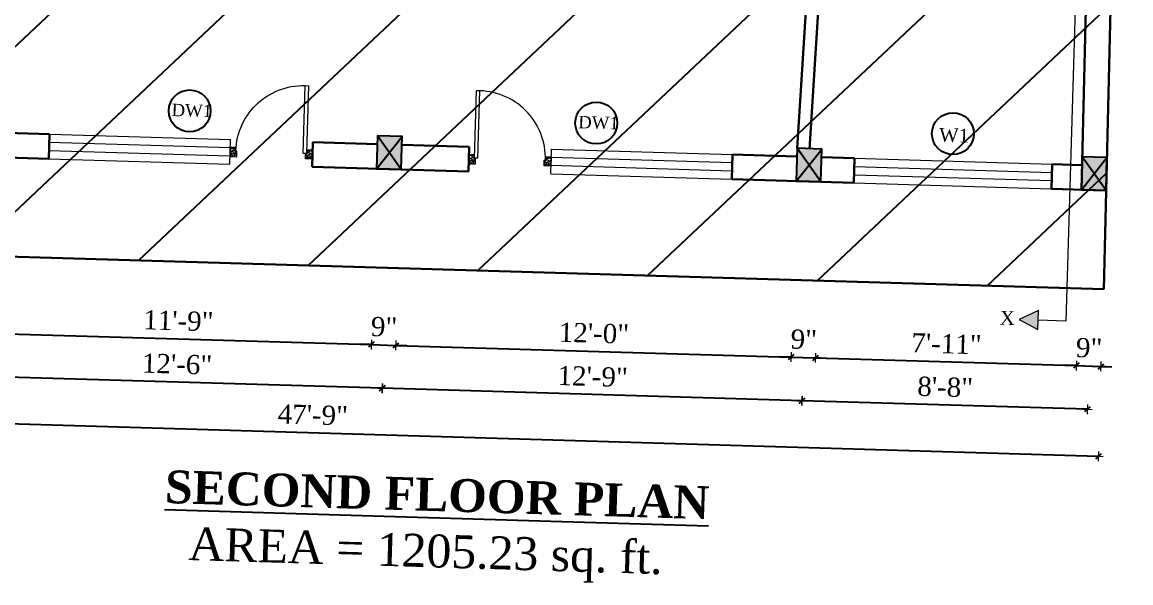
# Model space of a CAD drawing. Header units: inches. Extents: x 4069 to 291496, y -47643 to 12535.
# Drawn here: x 122172 to 122576, y -23439.6 to -23235.3 of the extents above; entities that cross this region are included whole.
import ezdxf

# ---------------------------------------------------------------- set-up
doc = ezdxf.new("R2010")
doc.units = ezdxf.units.IN
doc.header["$LTSCALE"] = 5
doc.header["$MEASUREMENT"] = 0
for name, color, linetype, lineweight in [('A-WALL', 7, 'Continuous', 9), ('Dimension', 7, 'Continuous', 18), ('DOOR', 62, 'Continuous', 0), ('Dw', 2, 'Continuous', 18)]:
    doc.layers.add(name, color=color, linetype=linetype, lineweight=lineweight)
doc.layers.add('dim line', color=7, linetype='Continuous', lineweight=15, true_color=0xfab2b2)
doc.layers.add('TEXT', color=6, linetype='Continuous')
doc.layers.add('WALL', color=7, linetype='Continuous')
doc.styles.add('ordinary', font='times.ttf')
doc.dimstyles.new('Copy of 96', dxfattribs={"dimtxt": 7, "dimasz": 4, "dimexe": 0.5, "dimexo": 0.5, "dimgap": 3, "dimtad": 1, "dimdec": 1, "dimzin": 11, "dimdsep": 46, "dimlunit": 4, "dimtxsty": 'ordinary', "dimblk": 'OBLIQUE', "dimcen": 0.09, "dimse1": 1, "dimse2": 1, "dimclrt": 6, "dimazin": 0, "dimtfac": 1, "dimtdec": 1, "dimtix": 1, "dimtmove": 2, "dimatfit": 3, "dimldrblk": 'leader', "dimfxl": 0.5, "dimfxlon": 1, "dimtolj": 1, "dimtzin": 0, "dimarcsym": 0})

# ---------------------------------------------------------------- blocks, each defined once
blk = doc.blocks.new('C1a')
at = {"color": 1, "ltscale": 5}
for p, q in [((18657.75, 4625.76), (18648.75, 4625.76)), ((18648.75, 4625.76), (18648.82, 4613.76)), ((18657.82, 4613.76), (18657.75, 4625.76)), ((18648.82, 4613.76), (18657.82, 4613.76))]:
    blk.add_line(p, q, dxfattribs=at)
blk = doc.blocks.new('A$C27B36B59')
at = {"layer": 'DOOR'}
for p, q in [((0, 4), (0, 0)), ((2.5, 4), (0, 4)), ((0, 0), (3, 0)), ((2.5, 2.5), (2.5, 4)), ((3, 2.5), (2.5, 2.5)), ((3, 0), (3, 2.5))]:
    blk.add_line(p, q, dxfattribs=at)
for centre, radius, start, end in [((-1.4, -0.54), 4.75, 22.1411, 72.838), ((1.34, 2.09), 1.64, 45.138, 144.8948), ((2.21, 0.3), 2.49, 83.3149, 152.658), ((0.13, 0.37), 2.05, 349.4875, 93.6805), ((1.96, -0.47), 2.01, 58.7447, 166.495), ((-0.06, 0.32), 1.13, 343.542, 86.947), ((2.08, -0.4), 1.17, 38.2816, 160.1519)]:
    blk.add_arc(centre, radius, start, end, dxfattribs=at)
blk = doc.blocks.new('D2')
at = {"layer": 'DOOR'}
for p, q in [((74473.95, 24047.59), (74473.95, 24018.09)), ((74473.95, 24047.59), (74475.45, 24047.59)), ((74475.45, 24047.59), (74475.45, 24018.13))]:
    blk.add_line(p, q, dxfattribs=at)
blk.add_arc((74473.95, 24047.59), 29.5, 180, 272.9146, dxfattribs=at)
at = {"layer": 'DOOR', "xscale": -1, "rotation": 180}
blk.add_blockref('A$C27B36B59', (74441.95, 24050.09), dxfattribs=at)
at = {"layer": 'DOOR', "rotation": 180}
blk.add_blockref('A$C27B36B59', (74477.95, 24050.09), dxfattribs=at)
blk = doc.blocks.new('x-x')
at = {"ltscale": 5}
for points in [[(11364.03, -701.52), (11364.03, -694.51), (11357.15, -698.09)], [(11364.03, -1135.52), (11364.03, -1128.51), (11357.15, -1132.09)]]:
    blk.add_hatch(color=256, dxfattribs=at).paths.add_polyline_path(points)
for p, q in [((11364.03, -694.51), (11357.15, -698.09)), ((11364.03, -701.52), (11364.03, -694.51)), ((11357.15, -698.09), (11364.03, -701.52)), ((11374.13, -698.09), (11364.03, -698.09)), ((11374.13, -698.09), (11374.13, -1132.09)), ((11364.03, -1128.51), (11357.15, -1132.09)), ((11364.03, -1135.52), (11364.03, -1128.51)), ((11357.15, -1132.09), (11364.03, -1135.52)), ((11374.13, -1132.09), (11364.03, -1132.09))]:
    blk.add_line(p, q, dxfattribs=at)
at = {"layer": 'A-WALL', "color": 1, "ltscale": 5}
blk.add_line((11374.13, -1120.09), (11374.13, -1132.09), dxfattribs=at)
at = {"layer": 'TEXT', "style": 'ordinary'}
for p in [(11350.08, -700.97), (11350.08, -1134.1)]:
    blk.add_text('X', height=5, dxfattribs=at).set_placement(p)
blk = doc.blocks.new('oblique')
at = {"color": 0, "lineweight": -2}
blk.add_line((0.25, 0.25), (-0.25, -0.25), dxfattribs=at)
at = {"layer": 'dim line', "lineweight": 9}
for p, q in [((-0.4375, 0), (0.4375, 0)), ((0, 0.4375), (0, -0.4375))]:
    blk.add_line(p, q, dxfattribs=at)
blk = doc.blocks.new('*D3296')
at = {"layer": 'A-WALL', "color": 0, "lineweight": -2, "ltscale": 50, "transparency": 16777216}
blk.add_line((122560.12, -23376.41), (122456.17, -23373.31), dxfattribs=at)
at = {"layer": 'Defpoints', "color": 0, "ltscale": 50, "transparency": 16777216}
for p in [(122458.55, -23293.42), (122562.51, -23296.52), (122456.17, -23373.31)]:
    blk.add_point(p, dxfattribs=at)
at = {"layer": 'A-WALL', "color": 0, "lineweight": -2, "ltscale": 50, "transparency": 16777216, "xscale": 4, "yscale": 4, "zscale": 4}
for p, rotation in [((122456.17, -23373.31), 178.2899854281303), ((122560.12, -23376.41), 358.2899854281304)]:
    blk.add_blockref('oblique', p, dxfattribs=dict(at, rotation=rotation))
at = {"layer": 'A-WALL', "color": 6, "ltscale": 50, "transparency": 16777216, "insert": (122508.34, -23368.31), "char_height": 7, "attachment_point": 5, "rotation": 358.29, "style": 'ordinary'}
blk.add_mtext('\\A1;8\'-8"', dxfattribs=at)
blk = doc.blocks.new('_OBLIQUE')
at = {"color": 0, "linetype": 'ByBlock'}
blk.add_line((-0.5, -0.5), (0.5, 0.5), dxfattribs=at)
blk = doc.blocks.new('leader')
at = {"layer": 'Dimension'}
for p, q in [((0, -4.33), (0, 4.33)), ((-4.42, 0), (4.42, 0))]:
    blk.add_line(p, q, dxfattribs=at)
blk = doc.blocks.new('*D3297')
at = {"layer": 'A-WALL', "color": 0, "lineweight": -2, "ltscale": 50, "transparency": 16777216}
blk.add_line((122456.17, -23373.31), (122303.24, -23368.75), dxfattribs=at)
at = {"layer": 'Defpoints', "color": 0, "ltscale": 50, "transparency": 16777216}
for p in [(122305.62, -23288.85), (122458.55, -23293.42), (122303.24, -23368.75)]:
    blk.add_point(p, dxfattribs=at)
at = {"layer": 'A-WALL', "color": 0, "lineweight": -2, "ltscale": 50, "transparency": 16777216, "xscale": 4, "yscale": 4, "zscale": 4}
for p, rotation in [((122303.24, -23368.75), 178.2899854281161), ((122456.17, -23373.31), 358.2899854281161)]:
    blk.add_blockref('oblique', p, dxfattribs=dict(at, rotation=rotation))
at = {"layer": 'A-WALL', "color": 6, "ltscale": 50, "transparency": 16777216, "insert": (122379.9, -23364.46), "char_height": 7, "attachment_point": 5, "rotation": 358.29, "style": 'ordinary'}
blk.add_mtext('\\A1;12\'-9"', dxfattribs=at)
blk = doc.blocks.new('*D3298')
at = {"layer": 'A-WALL', "color": 0, "lineweight": -2, "ltscale": 50, "transparency": 16777216}
blk.add_line((122303.24, -23368.75), (122153.3, -23364.27), dxfattribs=at)
at = {"layer": 'Defpoints', "color": 0, "ltscale": 50, "transparency": 16777216}
for p in [(122155.69, -23284.38), (122305.62, -23288.85), (122153.3, -23364.27)]:
    blk.add_point(p, dxfattribs=at)
at = {"layer": 'A-WALL', "color": 0, "lineweight": -2, "ltscale": 50, "transparency": 16777216, "xscale": 4, "yscale": 4, "zscale": 4}
for p, rotation in [((122153.3, -23364.27), 178.2899854281161), ((122303.24, -23368.75), 358.2899854281161)]:
    blk.add_blockref('oblique', p, dxfattribs=dict(at, rotation=rotation))
at = {"layer": 'A-WALL', "color": 6, "ltscale": 50, "transparency": 16777216, "insert": (122228.46, -23359.95), "char_height": 7, "attachment_point": 5, "rotation": 358.29, "style": 'ordinary'}
blk.add_mtext('\\A1;12\'-6"', dxfattribs=at)
blk = doc.blocks.new('*D3300')
at = {"layer": 'A-WALL', "color": 0, "lineweight": -2, "ltscale": 50, "transparency": 16777216}
blk.add_line((122564.11, -23393.57), (121991.37, -23376.47), dxfattribs=at)
at = {"layer": 'Defpoints', "color": 0, "ltscale": 50, "transparency": 16777216}
for p in [(121994.26, -23279.56), (122567, -23296.66), (121991.37, -23376.47)]:
    blk.add_point(p, dxfattribs=at)
at = {"layer": 'A-WALL', "color": 0, "lineweight": -2, "ltscale": 50, "transparency": 16777216, "xscale": 4, "yscale": 4, "zscale": 4}
for p, rotation in [((121991.37, -23376.47), 178.2899854281161), ((122564.11, -23393.57), 358.2899854281161)]:
    blk.add_blockref('oblique', p, dxfattribs=dict(at, rotation=rotation))
at = {"layer": 'A-WALL', "color": 6, "ltscale": 50, "transparency": 16777216, "insert": (122277.93, -23378.45), "char_height": 7, "attachment_point": 5, "rotation": 358.29, "style": 'ordinary'}
blk.add_mtext('\\A1;47\'-9"', dxfattribs=at)
blk = doc.blocks.new('*D3275')
at = {"layer": 'A-WALL', "color": 0, "lineweight": -2, "ltscale": 50, "transparency": 16777216}
blk.add_line((121960.48, -23259.02), (122162.41, -22926.9), dxfattribs=at)
at = {"layer": 'Defpoints', "color": 0, "ltscale": 50, "transparency": 16777216}
for p in [(122162.41, -22926.9), (122196.18, -22947.44), (121994.26, -23279.56)]:
    blk.add_point(p, dxfattribs=at)
at = {"layer": 'A-WALL', "color": 0, "lineweight": -2, "ltscale": 50, "transparency": 16777216, "xscale": 4, "yscale": 4, "zscale": 4}
for p, rotation in [((122162.41, -22926.9), 58.70147092239888), ((121960.48, -23259.02), 238.7014709223989)]:
    blk.add_blockref('oblique', p, dxfattribs=dict(at, rotation=rotation))
at = {"layer": 'A-WALL', "color": 6, "ltscale": 50, "transparency": 16777216, "insert": (122055.84, -23089.55), "char_height": 7, "attachment_point": 5, "rotation": 58.7015, "style": 'ordinary'}
blk.add_mtext('\\A1;32\'-5"', dxfattribs=at)
blk = doc.blocks.new('*D3290')
at = {"layer": 'A-WALL', "color": 0, "lineweight": -2, "ltscale": 50, "transparency": 16777216}
blk.add_line((122158.27, -23348.61), (122299.21, -23352.82), dxfattribs=at)
at = {"layer": 'Defpoints', "color": 0, "ltscale": 50, "transparency": 16777216}
for p in [(122160.19, -23284.51), (122301.12, -23288.72), (122299.21, -23352.82)]:
    blk.add_point(p, dxfattribs=at)
at = {"layer": 'A-WALL', "color": 0, "lineweight": -2, "ltscale": 50, "transparency": 16777216, "xscale": 4, "yscale": 4, "zscale": 4}
for p, rotation in [((122158.27, -23348.61), 178.2899854281161), ((122299.21, -23352.82), 358.2899854281161)]:
    blk.add_blockref('oblique', p, dxfattribs=dict(at, rotation=rotation))
at = {"layer": 'A-WALL', "color": 6, "ltscale": 50, "transparency": 16777216, "insert": (122228.94, -23344.15), "char_height": 7, "attachment_point": 5, "rotation": 358.29, "style": 'ordinary'}
blk.add_mtext('\\A1;11\'-9"', dxfattribs=at)
blk = doc.blocks.new('*D3291')
at = {"layer": 'A-WALL', "color": 0, "lineweight": -2, "ltscale": 50, "transparency": 16777216}
for p, q in [((122299.21, -23352.82), (122295.21, -23352.7)), ((122299.21, -23352.82), (122308.2, -23353.09)), ((122308.2, -23353.09), (122312.2, -23353.21))]:
    blk.add_line(p, q, dxfattribs=at)
at = {"layer": 'Defpoints', "color": 0, "ltscale": 50, "transparency": 16777216}
for p in [(122301.12, -23288.72), (122310.12, -23288.99), (122308.2, -23353.09)]:
    blk.add_point(p, dxfattribs=at)
at = {"layer": 'A-WALL', "color": 0, "lineweight": -2, "ltscale": 50, "transparency": 16777216, "xscale": 4, "yscale": 4, "zscale": 4}
for p, rotation in [((122299.21, -23352.82), 358.2899854281161), ((122308.2, -23353.09), 178.2899854281161)]:
    blk.add_blockref('oblique', p, dxfattribs=dict(at, rotation=rotation))
at = {"layer": 'A-WALL', "color": 6, "ltscale": 50, "transparency": 16777216, "insert": (122303.9, -23346.38), "char_height": 7, "attachment_point": 5, "rotation": 358.29, "style": 'ordinary'}
blk.add_mtext('\\A1;9"', dxfattribs=at)
blk = doc.blocks.new('*D3292')
at = {"layer": 'A-WALL', "color": 0, "lineweight": -2, "ltscale": 50, "transparency": 16777216}
blk.add_line((122308.2, -23353.09), (122452.14, -23357.38), dxfattribs=at)
at = {"layer": 'Defpoints', "color": 0, "ltscale": 50, "transparency": 16777216}
for p in [(122310.12, -23288.99), (122454.05, -23293.29), (122452.14, -23357.38)]:
    blk.add_point(p, dxfattribs=at)
at = {"layer": 'A-WALL', "color": 0, "lineweight": -2, "ltscale": 50, "transparency": 16777216, "xscale": 4, "yscale": 4, "zscale": 4}
for p, rotation in [((122308.2, -23353.09), 178.2899854281161), ((122452.14, -23357.38), 358.2899854281161)]:
    blk.add_blockref('oblique', p, dxfattribs=dict(at, rotation=rotation))
at = {"layer": 'A-WALL', "color": 6, "ltscale": 50, "transparency": 16777216, "insert": (122380.37, -23348.68), "char_height": 7, "attachment_point": 5, "rotation": 358.29, "style": 'ordinary'}
blk.add_mtext('\\A1;12\'-0"', dxfattribs=at)
blk = doc.blocks.new('*D3293')
at = {"layer": 'A-WALL', "color": 0, "lineweight": -2, "ltscale": 50, "transparency": 16777216}
for p, q in [((122452.14, -23357.38), (122448.14, -23357.26)), ((122452.14, -23357.38), (122461.14, -23357.65)), ((122461.14, -23357.65), (122465.14, -23357.77))]:
    blk.add_line(p, q, dxfattribs=at)
at = {"layer": 'Defpoints', "color": 0, "ltscale": 50, "transparency": 16777216}
for p in [(122454.05, -23293.29), (122463.05, -23293.55), (122461.14, -23357.65)]:
    blk.add_point(p, dxfattribs=at)
at = {"layer": 'A-WALL', "color": 0, "lineweight": -2, "ltscale": 50, "transparency": 16777216, "xscale": 4, "yscale": 4, "zscale": 4}
for p, rotation in [((122452.14, -23357.38), 358.2899854281161), ((122461.14, -23357.65), 178.2899854281161)]:
    blk.add_blockref('oblique', p, dxfattribs=dict(at, rotation=rotation))
at = {"layer": 'A-WALL', "color": 6, "ltscale": 50, "transparency": 16777216, "insert": (122456.83, -23350.95), "char_height": 7, "attachment_point": 5, "rotation": 358.29, "style": 'ordinary'}
blk.add_mtext('\\A1;9"', dxfattribs=at)
blk = doc.blocks.new('*D3294')
at = {"layer": 'A-WALL', "color": 0, "lineweight": -2, "ltscale": 50, "transparency": 16777216}
blk.add_line((122461.14, -23357.65), (122556.09, -23360.49), dxfattribs=at)
at = {"layer": 'Defpoints', "color": 0, "ltscale": 50, "transparency": 16777216}
for p in [(122463.05, -23293.55), (122558.01, -23296.39), (122556.09, -23360.49)]:
    blk.add_point(p, dxfattribs=at)
at = {"layer": 'A-WALL', "color": 0, "lineweight": -2, "ltscale": 50, "transparency": 16777216, "xscale": 4, "yscale": 4, "zscale": 4}
for p, rotation in [((122461.14, -23357.65), 178.2899854281161), ((122556.09, -23360.49), 358.2899854281161)]:
    blk.add_blockref('oblique', p, dxfattribs=dict(at, rotation=rotation))
at = {"layer": 'A-WALL', "color": 6, "ltscale": 50, "transparency": 16777216, "insert": (122508.81, -23352.5), "char_height": 7, "attachment_point": 5, "rotation": 358.29, "style": 'ordinary'}
blk.add_mtext('\\A1;7\'-11"', dxfattribs=at)
blk = doc.blocks.new('*D3295')
at = {"layer": 'A-WALL', "color": 0, "lineweight": -2, "ltscale": 50, "transparency": 16777216}
for p, q in [((122556.09, -23360.49), (122552.1, -23360.37)), ((122556.09, -23360.49), (122565.09, -23360.76)), ((122565.09, -23360.76), (122569.09, -23360.88))]:
    blk.add_line(p, q, dxfattribs=at)
at = {"layer": 'Defpoints', "color": 0, "ltscale": 50, "transparency": 16777216}
for p in [(122558.01, -23296.39), (122567, -23296.66), (122565.09, -23360.76)]:
    blk.add_point(p, dxfattribs=at)
at = {"layer": 'A-WALL', "color": 0, "lineweight": -2, "ltscale": 50, "transparency": 16777216, "xscale": 4, "yscale": 4, "zscale": 4}
for p, rotation in [((122556.09, -23360.49), 358.2899854281161), ((122565.09, -23360.76), 178.2899854281161)]:
    blk.add_blockref('oblique', p, dxfattribs=dict(at, rotation=rotation))
at = {"layer": 'A-WALL', "color": 6, "ltscale": 50, "transparency": 16777216, "insert": (122560.79, -23354.05), "char_height": 7, "attachment_point": 5, "rotation": 358.29, "style": 'ordinary'}
blk.add_mtext('\\A1;9"', dxfattribs=at)

msp = doc.modelspace()

# ---------------------------------------------------------------- hatches: boundary and pattern name
at = {"layer": 'WALL', "linetype": 'ByBlock', "ltscale": 5, "true_color": 0xf8991e}
h = msp.add_hatch(dxfattribs=at)
h.set_pattern_fill('ANSI31', color=30, scale=350, angle=-1.7100146)
h.set_pattern_definition([(43.29, (113966.024, -20453.677), (-29.99899, 31.8453), [])])
h.paths.add_polyline_path([(121972.75288, -23314.93247), (122217.68771, -22912.06214), (122575.97607, -22922.75857), (122566.15122, -23332.64793)])
h = msp.add_hatch(color=30, dxfattribs=at)
h.dxf.hatch_style = 1
h.paths.add_polyline_path([(122305.79959, -23282.85661), (122301.12255, -23288.71966), (122310.11854, -23288.98823)])
h.paths.add_polyline_path([(122310.11854, -23288.98823), (122310.47663, -23276.99357), (122305.79959, -23282.85661)])
h.paths.add_polyline_path([(122305.79959, -23282.85661), (122310.47663, -23276.99357), (122301.48064, -23276.725)])
h.paths.add_polyline_path([(122301.48064, -23276.725), (122301.12255, -23288.71966), (122305.79959, -23282.85661)])
h = msp.add_hatch(color=30, dxfattribs=at)
h.dxf.hatch_style = 1
h.paths.add_polyline_path([(122458.73145, -23287.42228), (122454.05441, -23293.28532), (122463.0504, -23293.55389)])
h.paths.add_polyline_path([(122463.0504, -23293.55389), (122463.40849, -23281.55924), (122458.73145, -23287.42228)])
h.paths.add_polyline_path([(122458.73145, -23287.42228), (122463.40849, -23281.55924), (122454.4125, -23281.29067)])
h.paths.add_polyline_path([(122454.4125, -23281.29067), (122454.05441, -23293.28532), (122458.73145, -23287.42228)])
h = msp.add_hatch(color=30, dxfattribs=at)
h.dxf.hatch_style = 1
h.paths.add_polyline_path([(122567.00417, -23296.65735), (122562.64825, -23290.52464), (122558.00801, -23296.38878)])
h.paths.add_polyline_path([(122567.00417, -23296.65735), (122567.28849, -23284.66049), (122562.64825, -23290.52464)])
h.paths.add_polyline_path([(122567.28849, -23284.66049), (122558.29233, -23284.39192), (122562.64825, -23290.52464)])
h.paths.add_polyline_path([(122562.64825, -23290.52464), (122558.29233, -23284.39192), (122558.00801, -23296.38878)])

# ---------------------------------------------------------------- linework, layer by layer
at = {"color": 1, "ltscale": 5}
for p, q in [((122301.12255, -23288.71966), (122310.47663, -23276.99357)), ((122310.11854, -23288.98823), (122301.48064, -23276.725)), ((122454.05441, -23293.28532), (122463.40849, -23281.55924)), ((122463.0504, -23293.55389), (122454.4125, -23281.29067)), ((122558.00801, -23296.38878), (122567.28849, -23284.66049)), ((122567.00417, -23296.65735), (122558.29233, -23284.39192))]:
    msp.add_line(p, q, dxfattribs=at)
at = {"layer": 'A-WALL', "lineweight": 30}
for p, q in [((122558.00801, -23296.38878), (122561.39613, -23153.42622)), ((122566.15122, -23332.64793), (122570.39229, -23153.69479)), ((122461.9485, -23162.46263), (122454.4125, -23281.29067)), ((122466.43948, -23162.74744), (122458.90348, -23281.57548)), ((122160.45391, -23275.51609), (122181.94442, -23276.15767)), ((122181.67585, -23285.15367), (122181.94442, -23276.15767)), ((122277.6331, -23288.0184), (122277.90167, -23279.02241)), ((122277.90167, -23279.02241), (122301.39111, -23279.72367)), ((122126.70034, -23283.51241), (122181.67585, -23285.15367)), ((122310.38711, -23279.99223), (122334.87628, -23280.72334)), ((122334.60771, -23289.71933), (122334.87628, -23280.72334)), ((122430.56496, -23292.58406), (122430.83353, -23283.58807)), ((122430.83353, -23283.58807), (122454.32298, -23284.28933)), ((122277.6331, -23288.0184), (122334.60771, -23289.71933)), ((122463.31897, -23284.5579), (122475.31371, -23284.91599)), ((122475.04514, -23293.91199), (122475.31371, -23284.91599)), ((122547.01308, -23296.06053), (122547.28165, -23287.06454)), ((122547.28165, -23287.06454), (122558.21993, -23287.44682)), ((122430.56496, -23292.58406), (122475.04514, -23293.91199)), ((122547.01308, -23296.06053), (122567.00417, -23296.65735)), ((121972.75288, -23314.93247), (122566.15122, -23332.64793))]:
    msp.add_line(p, q, dxfattribs=at)
at = {"layer": 'Dw', "color": 3}
for p, q in [((122247.8255, -23281.12584), (122181.85489, -23279.15634)), ((122181.94442, -23276.15767), (122247.91503, -23278.12718)), ((122247.64646, -23287.12317), (122247.91503, -23278.12718)), ((122247.73598, -23284.1245), (122181.76537, -23282.155)), ((122364.59435, -23290.61456), (122364.86292, -23281.61857)), ((122364.86292, -23281.61857), (122430.83353, -23283.58807)), ((122181.67585, -23285.15367), (122247.64646, -23287.12317)), ((122430.65448, -23289.5854), (122364.68387, -23287.6159)), ((122430.74401, -23286.58674), (122364.7734, -23284.61723)), ((122475.2013, -23287.91386), (122547.16924, -23290.06241)), ((122475.2013, -23287.91386), (122547.16924, -23290.06241)), ((122475.31371, -23284.91599), (122547.28165, -23287.06454)), ((122364.59435, -23290.61456), (122430.56496, -23292.58406)), ((122475.11178, -23290.91252), (122547.07972, -23293.06107)), ((122475.02225, -23293.9113), (122546.99019, -23296.05985))]:
    msp.add_line(p, q, dxfattribs=at)
at = {"layer": 'TEXT'}
for centre in [(122233.04716, -23267.65434), (122381.20876, -23272.07759), (122511.15043, -23275.9569)]:
    msp.add_circle(centre, 7.64038, dxfattribs=at)
at = {"layer": 'WALL', "color": 2, "linetype": 'ByBlock', "ltscale": 5}
for points in [[(122301.12255, -23288.71966), (122310.11854, -23288.98823), (122310.47663, -23276.99357), (122301.48064, -23276.725)], [(122454.05441, -23293.28532), (122463.0504, -23293.55389), (122463.40849, -23281.55924), (122454.4125, -23281.29067)], [(122558.29233, -23284.39192), (122558.00801, -23296.38878), (122567.00417, -23296.65735), (122567.28849, -23284.66049)]]:
    msp.add_lwpolyline(points, close=True, dxfattribs=at)

# ---------------------------------------------------------------- block references
at = {"layer": 'A-WALL', "color": 1, "rotation": 358.2899854281289}
msp.add_blockref('x-x', (111217.00913, -21873.23781), dxfattribs=at)
at = {"layer": 'WALL', "color": 2, "linetype": 'ByBlock', "yscale": 0.8333000000000083, "zscale": 0.8333, "rotation": 178.289985428129}
for p, xscale in [((60840.92054, -1401.16953), -0.8333000000002356), ((184967.5708, -5106.87748), 0.8332999999984168)]:
    msp.add_blockref('D2', p, dxfattribs=dict(at, xscale=xscale))
at = {"layer": 'WALL', "color": 2, "linetype": 'ByBlock', "ltscale": 5, "rotation": 358.2899854281289}
msp.add_blockref('C1a', (103779.81506, -27351.59471), dxfattribs=at)

# ---------------------------------------------------------------- texts
at = {"layer": 'TEXT', "style": 'ordinary'}
for s, height, p in [('DW1', 4.5, (122226.42695, -23269.52933)), ('DW1', 4.5, (122374.58856, -23273.95259)), ('W1', 5, (122506.02824, -23278.86947))]:
    msp.add_text(s, height=height, rotation=358.2903735, dxfattribs=at).set_placement(p)
at = {"layer": 'TEXT', "char_height": 12, "width": 219.8150831, "attachment_point": 8, "rotation": 358.2895973, "style": 'ordinary'}
for s, insert in [('{\\fTimes New Roman|b1|i0|c0|p18;\\LSECOND FLOOR PLAN}', (122323.04739, -23413.67703)), ('AREA = 1205.23 sq. ft.', (122318.74086, -23437.80002))]:
    msp.add_mtext(s, dxfattribs=dict(at, insert=insert))

# ---------------------------------------------------------------- dimensions: what is measured, and where the dimension line sits
at = {"layer": 'A-WALL', "ltscale": 50}
for p1, p2, distance, picture, middle in [((121994.25935, -23279.55849), (122196.18124, -22947.43612), 39.52759, '*D3275', (122055.83925, -23089.55464)), ((122562.50609, -23296.52307), (122458.5524, -23293.41961), 79.92751, '*D3296', (122508.33991, -23368.30561))]:
    dim = msp.add_aligned_dim(p1=p1, p2=p2, distance=distance, dimstyle='Copy of 96', override={"dimdec": 0, "dimblk": 'oblique', "dimtdec": 0, "dimarcsym": 1}, dxfattribs=at)
    dim.commit()
    dim.dimension.update_dxf_attribs({"geometry": picture, "text_midpoint": middle})
for base, p1, p2, picture, middle in [((121991.36619, -23376.46803), (122567.00417, -23296.65735), (121994.25935, -23279.55849), '*D3300', (122277.93467, -23378.44973)), ((122153.30223, -23364.26972), (122305.62054, -23288.85394), (122155.68734, -23284.3778), '*D3298', (122228.4646, -23359.95015)), ((122299.20894, -23352.81795), (122160.18534, -23284.51208), (122301.12255, -23288.71966), '*D3290', (122228.93641, -23344.14643)), ((122308.20493, -23353.08652), (122301.12255, -23288.71966), (122310.11854, -23288.98823), '*D3291', (122303.90301, -23346.3845)), ((122303.23543, -23368.74586), (122458.5524, -23293.41961), (122305.62054, -23288.85394), '*D3297', (122379.89743, -23364.46096)), ((122452.1408, -23357.38361), (122310.11854, -23288.98823), (122454.05441, -23293.28532), '*D3292', (122380.36864, -23348.67742)), ((122461.13679, -23357.65218), (122454.05441, -23293.28532), (122463.0504, -23293.55389), '*D3293', (122456.83487, -23350.95017)), ((122556.0944, -23360.48707), (122463.0504, -23293.55389), (122558.00801, -23296.38878), '*D3294', (122508.81167, -23352.5019)), ((122565.09056, -23360.75564), (122558.00801, -23296.38878), (122567.00417, -23296.65735), '*D3295', (122560.78856, -23354.05363))]:
    dim = msp.add_linear_dim(base=base, p1=p1, p2=p2, angle=358.2899854, dimstyle='Copy of 96', override={"dimdec": 0, "dimblk": 'oblique', "dimtdec": 0, "dimarcsym": 1}, dxfattribs=at)
    dim.commit()
    dim.dimension.update_dxf_attribs({"geometry": picture, "text_midpoint": middle})

doc.saveas('drawing.dxf')
